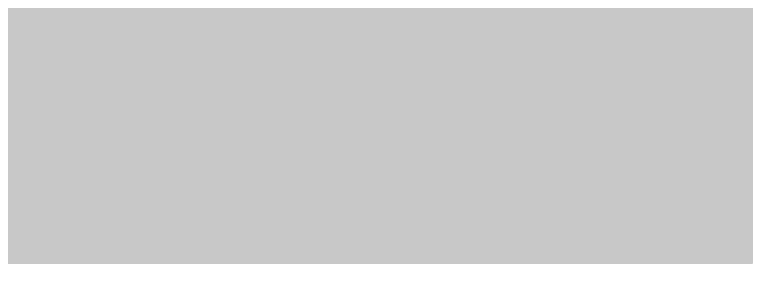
# Model space of a CAD drawing. Extents: x 88833 to 97610, y 5963373 to 5974710.
# Drawn here: x 95523.52 to 95546.43, y 5964288.9 to 5964297.11 of the extents above; entities that cross this region are included whole.
import ezdxf

# ---------------------------------------------------------------- set-up
doc = ezdxf.new("R2010")
doc.units = 0
doc.header["$LTSCALE"] = 5
doc.layers.add('P-APEX RECON PAY ITEMS', color=240, linetype='Continuous')
doc.styles.add('80', font='ARIALN.TTF', dxfattribs={"height": 10})

# ---------------------------------------------------------------- blocks, each defined once
blk = doc.blocks.new('*U898')
at = {"true_color": 0xffffa8}
h = blk.add_hatch(color=51, dxfattribs=at)
edge = h.paths.add_edge_path()
edge.add_line((-16.5, -11.5), (16.5, -11.5))
edge.add_arc((16.5, -5.5), 6, 270, 360)
edge.add_line((22.5, -5.5), (22.5, 4))
edge.add_arc((16.5, 4), 6, 0, 90)
edge.add_line((16.5, 10), (-16.5, 10))
edge.add_arc((-16.5, 4), 6, 90, 180)
edge.add_line((-22.5, 4), (-22.5, -5.5))
edge.add_arc((-16.5, -5.5), 6, 180, 270)
at = {"color": 240, "flags": 128}
blk.add_lwpolyline([(-16.5, -11.5, 3, 3, 0), (16.5, -11.5, 3, 3, 0.414214), (22.5, -5.5, 3, 3, 0), (22.5, 4, 3, 0, 0.414214), (16.5, 10, 0, 0, 0), (-16.5, 10, 0, 0, 0.414214), (-22.5, 4, 0, 0, 0), (-22.5, -5.5, 0, 3, 0.414214)], format="xyseb", close=True, dxfattribs=at)
for points in [[(-63.588, -3.227, 0, 10, 0), (0, 0, 5, 5, 0)], [(-0.998, -11.438, 0, 10, 0), (0, 0, 5, 5, 0)]]:
    blk.add_lwpolyline(points, format="xyseb", dxfattribs=at)
at = {"color": 4, "style": '80'}
blk.add_attdef('OTHER_001', (-14.696, -5.003), '', height=10, dxfattribs=at)

msp = doc.modelspace()

# ---------------------------------------------------------------- block references
at = {"layer": 'P-APEX RECON PAY ITEMS'}
msp.add_blockref('*U898', (95529.929, 5964302.289), dxfattribs=at)

doc.saveas('drawing.dxf')
